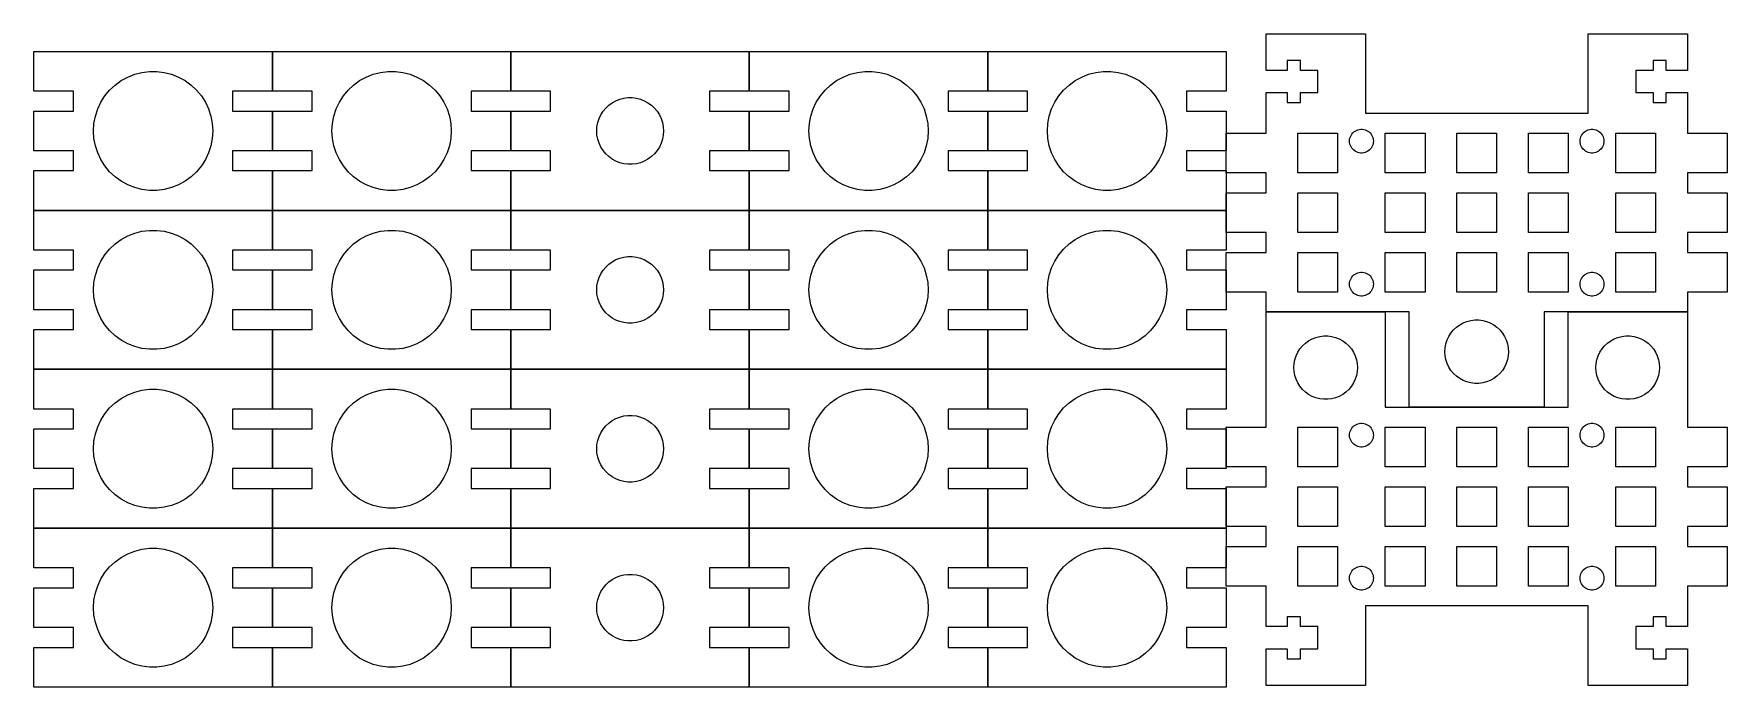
# Model space of a CAD drawing. Extents: x 0 to 538, y 0 to 85.
# Drawn here: x 136.1 to 349.1, y 2.4 to 84.6 of the extents above; entities that cross this region are included whole.
import ezdxf

# ---------------------------------------------------------------- set-up
doc = ezdxf.new("R2010")
doc.units = 0
doc.layers.add('Layer_1', color=7, linetype='CONTINUOUS')

msp = doc.modelspace()

# ---------------------------------------------------------------- linework, layer by layer
at = {"layer": 'Layer_1', "color": 7}
for points in [[(286.141084, 52.141079), (286.141084, 57.141097), (291.141083, 57.141097), (291.141083, 59.641078), (286.141084, 59.641078), (286.141084, 64.641096), (291.141083, 64.641096), (291.141083, 67.141077), (286.141084, 67.141077), (286.141084, 72.141095), (291.141083, 72.141095), (291.141083, 77.241085), (293.816083, 77.241085), (293.816083, 75.991086), (295.466083, 75.991086), (295.466083, 77.241085), (297.641083, 77.241085), (297.641083, 80.041085), (295.466083, 80.041085), (295.466083, 81.291087), (293.816083, 81.291087), (293.816083, 80.041085), (291.141083, 80.041085), (291.141083, 84.641087), (303.641083, 84.641087), (303.641083, 74.641076), (331.641083, 74.641076), (331.641083, 84.641087), (344.141083, 84.641087), (344.141083, 80.041085), (341.466083, 80.041085), (341.466083, 81.291087), (339.816083, 81.291087), (339.816083, 80.041085), (337.641083, 80.041085), (337.641083, 77.241085), (339.816083, 77.241085), (339.816083, 75.991086), (341.466083, 75.991086), (341.466083, 77.241085), (344.141083, 77.241085), (344.141083, 72.141095), (349.141082, 72.141095), (349.141082, 67.141077), (344.141083, 67.141077), (344.141083, 64.641096), (349.141082, 64.641096), (349.141082, 59.641078), (344.141083, 59.641078), (344.141083, 57.141097), (349.141082, 57.141097), (349.141082, 52.141079), (344.141083, 52.141079), (344.141083, 49.641098), (326.141083, 49.641098), (326.141083, 37.641094), (309.141083, 37.641094), (309.141083, 49.641098), (291.141083, 49.641098), (291.141083, 52.141079), (286.141084, 52.141079)], [(136.141089, 62.423343), (136.141089, 67.423362), (141.141088, 67.423362), (141.141088, 69.923342), (136.141089, 69.923342), (136.141089, 74.923361), (141.141088, 74.923361), (141.141088, 77.423342), (136.141089, 77.423342), (136.141089, 82.42336), (166.141088, 82.42336), (166.141088, 77.423342), (161.141089, 77.423342), (161.141089, 74.923361), (166.141088, 74.923361), (166.141088, 69.923342), (161.141089, 69.923342), (161.141089, 67.423362), (166.141088, 67.423362), (166.141088, 62.423343), (136.141089, 62.423343)], [(166.141088, 62.423343), (166.141088, 67.423362), (171.141088, 67.423362), (171.141088, 69.923342), (166.141088, 69.923342), (166.141088, 74.923361), (171.141088, 74.923361), (171.141088, 77.423342), (166.141088, 77.423342), (166.141088, 82.42336), (196.141088, 82.42336), (196.141088, 77.423342), (191.141088, 77.423342), (191.141088, 74.923361), (196.141088, 74.923361), (196.141088, 69.923342), (191.141088, 69.923342), (191.141088, 67.423362), (196.141088, 67.423362), (196.141088, 62.423343), (166.141088, 62.423343)], [(196.141087, 62.423346), (196.141087, 67.423364), (201.141087, 67.423364), (201.141087, 69.923345), (196.141087, 69.923345), (196.141087, 74.923363), (201.141087, 74.923363), (201.141087, 77.423344), (196.141087, 77.423344), (196.141087, 82.423363), (226.141087, 82.423363), (226.141087, 77.423344), (221.141087, 77.423344), (221.141087, 74.923363), (226.141087, 74.923363), (226.141087, 69.923345), (221.141087, 69.923345), (221.141087, 67.423364), (226.141087, 67.423364), (226.141087, 62.423346), (196.141087, 62.423346)], [(226.141086, 62.423346), (226.141086, 67.423364), (231.141086, 67.423364), (231.141086, 69.923345), (226.141086, 69.923345), (226.141086, 74.923363), (231.141086, 74.923363), (231.141086, 77.423344), (226.141086, 77.423344), (226.141086, 82.423363), (256.141086, 82.423363), (256.141086, 77.423344), (251.141086, 77.423344), (251.141086, 74.923363), (256.141086, 74.923363), (256.141086, 69.923345), (251.141086, 69.923345), (251.141086, 67.423364), (256.141086, 67.423364), (256.141086, 62.423346), (226.141086, 62.423346)], [(256.141086, 62.423346), (256.141086, 67.423364), (261.141086, 67.423364), (261.141086, 69.923345), (256.141086, 69.923345), (256.141086, 74.923363), (261.141086, 74.923363), (261.141086, 77.423344), (256.141086, 77.423344), (256.141086, 82.423363), (286.141085, 82.423363), (286.141085, 77.423344), (281.141086, 77.423344), (281.141086, 74.923363), (286.141085, 74.923363), (286.141085, 69.923345), (281.141086, 69.923345), (281.141086, 67.423364), (286.141085, 67.423364), (286.141085, 62.423346), (256.141086, 62.423346)], [(143.641089, 72.423352), (143.700089, 73.363349), (143.877088, 74.288361), (144.168089, 75.18436), (144.569089, 76.03636), (145.073089, 76.831352), (145.674088, 77.557341), (146.360089, 78.20236), (147.122089, 78.755346), (147.948088, 79.209357), (148.823088, 79.556349), (149.736089, 79.790339), (150.670088, 79.908336), (151.612089, 79.908336), (152.546088, 79.790339), (153.459089, 79.556349), (154.334089, 79.209357), (155.160088, 78.755346), (155.922088, 78.20236), (156.608089, 77.557341), (157.209088, 76.831352), (157.713088, 76.03636), (158.114088, 75.18436), (158.405089, 74.288361), (158.582089, 73.363349), (158.641088, 72.423352), (158.582089, 71.483354), (158.405089, 70.558342), (158.114088, 69.662343), (157.713088, 68.810343), (157.209088, 68.015351), (156.608089, 67.289362), (155.922088, 66.644344), (155.160088, 66.091357), (154.334089, 65.637346), (153.459089, 65.290354), (152.546088, 65.056364), (151.612089, 64.938338), (150.670088, 64.938338), (149.736089, 65.056364), (148.823088, 65.290354), (147.948088, 65.637346), (147.122089, 66.091357), (146.360089, 66.644344), (145.674088, 67.289362), (145.073089, 68.015351), (144.569089, 68.810343), (144.168089, 69.662343), (143.877088, 70.558342), (143.700089, 71.483354), (143.641089, 72.423352)], [(173.641088, 72.423352), (173.700088, 73.363349), (173.877088, 74.288361), (174.168088, 75.18436), (174.569088, 76.03636), (175.073088, 76.831352), (175.674088, 77.557341), (176.360088, 78.20236), (177.122088, 78.755346), (177.948088, 79.209357), (178.823088, 79.556349), (179.736088, 79.790339), (180.670088, 79.908336), (181.612088, 79.908336), (182.546088, 79.790339), (183.459088, 79.556349), (184.334088, 79.209357), (185.160088, 78.755346), (185.922088, 78.20236), (186.608088, 77.557341), (187.209088, 76.831352), (187.713088, 76.03636), (188.114088, 75.18436), (188.405088, 74.288361), (188.582088, 73.363349), (188.641088, 72.423352), (188.582088, 71.483354), (188.405088, 70.558342), (188.114088, 69.662343), (187.713088, 68.810343), (187.209088, 68.015351), (186.608088, 67.289362), (185.922088, 66.644344), (185.160088, 66.091357), (184.334088, 65.637346), (183.459088, 65.290354), (182.546088, 65.056364), (181.612088, 64.938338), (180.670088, 64.938338), (179.736088, 65.056364), (178.823088, 65.290354), (177.948088, 65.637346), (177.122088, 66.091357), (176.360088, 66.644344), (175.674088, 67.289362), (175.073088, 68.015351), (174.569088, 68.810343), (174.168088, 69.662343), (173.877088, 70.558342), (173.700088, 71.483354), (173.641088, 72.423352)], [(233.641086, 72.423354), (233.700086, 73.363352), (233.877086, 74.288363), (234.168086, 75.184363), (234.569086, 76.036363), (235.073086, 76.831355), (235.674086, 77.557343), (236.360086, 78.202362), (237.122086, 78.755349), (237.948086, 79.209359), (238.823086, 79.556352), (239.736086, 79.790342), (240.670086, 79.908339), (241.612086, 79.908339), (242.546086, 79.790342), (243.459086, 79.556352), (244.334086, 79.209359), (245.160086, 78.755349), (245.922086, 78.202362), (246.608086, 77.557343), (247.209086, 76.831355), (247.713086, 76.036363), (248.114086, 75.184363), (248.405086, 74.288363), (248.582086, 73.363352), (248.641086, 72.423354), (248.582086, 71.483357), (248.405086, 70.558345), (248.114086, 69.662346), (247.713086, 68.810345), (247.209086, 68.015354), (246.608086, 67.289365), (245.922086, 66.644346), (245.160086, 66.09136), (244.334086, 65.637349), (243.459086, 65.290357), (242.546086, 65.056367), (241.612086, 64.938341), (240.670086, 64.938341), (239.736086, 65.056367), (238.823086, 65.290357), (237.948086, 65.637349), (237.122086, 66.09136), (236.360086, 66.644346), (235.674086, 67.289365), (235.073086, 68.015354), (234.569086, 68.810345), (234.168086, 69.662346), (233.877086, 70.558345), (233.700086, 71.483357), (233.641086, 72.423354)], [(263.641086, 72.423354), (263.700086, 73.363352), (263.877085, 74.288363), (264.168086, 75.184363), (264.569086, 76.036363), (265.073086, 76.831355), (265.674086, 77.557343), (266.360086, 78.202362), (267.122086, 78.755349), (267.948085, 79.209359), (268.823086, 79.556352), (269.736086, 79.790342), (270.670085, 79.908339), (271.612086, 79.908339), (272.546085, 79.790342), (273.459086, 79.556352), (274.334086, 79.209359), (275.160086, 78.755349), (275.922086, 78.202362), (276.608086, 77.557343), (277.209085, 76.831355), (277.713086, 76.036363), (278.114085, 75.184363), (278.405086, 74.288363), (278.582086, 73.363352), (278.641086, 72.423354), (278.582086, 71.483357), (278.405086, 70.558345), (278.114085, 69.662346), (277.713086, 68.810345), (277.209085, 68.015354), (276.608086, 67.289365), (275.922086, 66.644346), (275.160086, 66.09136), (274.334086, 65.637349), (273.459086, 65.290357), (272.546085, 65.056367), (271.612086, 64.938341), (270.670085, 64.938341), (269.736086, 65.056367), (268.823086, 65.290357), (267.948085, 65.637349), (267.122086, 66.09136), (266.360086, 66.644346), (265.674086, 67.289365), (265.073086, 68.015354), (264.569086, 68.810345), (264.168086, 69.662346), (263.877085, 70.558345), (263.700086, 71.483357), (263.641086, 72.423354)], [(206.941087, 72.423354), (206.974087, 72.94936), (207.073087, 73.467351), (207.236087, 73.969339), (207.461087, 74.446351), (207.743087, 74.892347), (208.079087, 75.298352), (208.464087, 75.659343), (208.891087, 75.969364), (209.353087, 76.223364), (209.843087, 76.417363), (210.354087, 76.549359), (210.877087, 76.615342), (211.405087, 76.615342), (211.928087, 76.549359), (212.439087, 76.417363), (212.929087, 76.223364), (213.391087, 75.969364), (213.818087, 75.659343), (214.203087, 75.298352), (214.539087, 74.892347), (214.821087, 74.446351), (215.046087, 73.969339), (215.209087, 73.467351), (215.308087, 72.94936), (215.341087, 72.423354), (215.308087, 71.897349), (215.209087, 71.379358), (215.046087, 70.877341), (214.821087, 70.400357), (214.539087, 69.954361), (214.203087, 69.548357), (213.818087, 69.187366), (213.391087, 68.877345), (212.929087, 68.623345), (212.439087, 68.429345), (211.928087, 68.29735), (211.405087, 68.231367), (210.877087, 68.231367), (210.354087, 68.29735), (209.843087, 68.429345), (209.353087, 68.623345), (208.891087, 68.877345), (208.464087, 69.187366), (208.079087, 69.548357), (207.743087, 69.954361), (207.461087, 70.400357), (207.236087, 70.877341), (207.073087, 71.379358), (206.974087, 71.897349), (206.941087, 72.423354)], [(301.641083, 71.141097), (301.653083, 71.329086), (301.688083, 71.514082), (301.746083, 71.693096), (301.827083, 71.864094), (301.927083, 72.023098), (302.048083, 72.168076), (302.185083, 72.29708), (302.337083, 72.40709), (302.502083, 72.498078), (302.677083, 72.568098), (302.860083, 72.6141), (303.047083, 72.638089), (303.235083, 72.638089), (303.422083, 72.6141), (303.605083, 72.568098), (303.780083, 72.498078), (303.945083, 72.40709), (304.097083, 72.29708), (304.234083, 72.168076), (304.355083, 72.023098), (304.455083, 71.864094), (304.536083, 71.693096), (304.594083, 71.514082), (304.629083, 71.329086), (304.641083, 71.141097), (304.629083, 70.953081), (304.594083, 70.768084), (304.536083, 70.589099), (304.455083, 70.418072), (304.355083, 70.259097), (304.234083, 70.114091), (304.097083, 69.985087), (303.945083, 69.875077), (303.780083, 69.784088), (303.605083, 69.714097), (303.422083, 69.668095), (303.235083, 69.644106), (303.047083, 69.644078), (302.860083, 69.668067), (302.677083, 69.714097), (302.502083, 69.784088), (302.337083, 69.875077), (302.185083, 69.985087), (302.048083, 70.114091), (301.927083, 70.259097), (301.827083, 70.418072), (301.746083, 70.589099), (301.688083, 70.768084), (301.653083, 70.953081), (301.641083, 71.141097)], [(330.641083, 71.141097), (330.653083, 71.329086), (330.688083, 71.514082), (330.746083, 71.693096), (330.827083, 71.864094), (330.927083, 72.023098), (331.048083, 72.168076), (331.185083, 72.29708), (331.337083, 72.40709), (331.502083, 72.498078), (331.677083, 72.568098), (331.860083, 72.6141), (332.047083, 72.638089), (332.235083, 72.638089), (332.422083, 72.6141), (332.605083, 72.568098), (332.780083, 72.498078), (332.945083, 72.40709), (333.097083, 72.29708), (333.234083, 72.168076), (333.355083, 72.023098), (333.455083, 71.864094), (333.536083, 71.693096), (333.594083, 71.514082), (333.629083, 71.329086), (333.641083, 71.141097), (333.629083, 70.953081), (333.594083, 70.768084), (333.536083, 70.589099), (333.455083, 70.418072), (333.355083, 70.259097), (333.234083, 70.114091), (333.097083, 69.985087), (332.945083, 69.875077), (332.780083, 69.784088), (332.605083, 69.714097), (332.422083, 69.668095), (332.235083, 69.644106), (332.047083, 69.644078), (331.860083, 69.668067), (331.677083, 69.714097), (331.502083, 69.784088), (331.337083, 69.875077), (331.185083, 69.985087), (331.048083, 70.114091), (330.927083, 70.259097), (330.827083, 70.418072), (330.746083, 70.589099), (330.688083, 70.768084), (330.653083, 70.953081), (330.641083, 71.141097)], [(295.141083, 67.141077), (295.141083, 72.141095), (300.141083, 72.141095), (300.141083, 67.141077), (295.141083, 67.141077)], [(306.141083, 67.141077), (306.141083, 72.141095), (311.141083, 72.141095), (311.141083, 67.141077), (306.141083, 67.141077)], [(315.141083, 67.141077), (315.141083, 72.141095), (320.141083, 72.141095), (320.141083, 67.141077), (315.141083, 67.141077)], [(324.141083, 67.141077), (324.141083, 72.141095), (329.141083, 72.141095), (329.141083, 67.141077), (324.141083, 67.141077)], [(335.141083, 67.141077), (335.141083, 72.141095), (340.141083, 72.141095), (340.141083, 67.141077), (335.141083, 67.141077)], [(295.141083, 59.641078), (295.141083, 64.641096), (300.141083, 64.641096), (300.141083, 59.641078), (295.141083, 59.641078)], [(306.141083, 59.641078), (306.141083, 64.641096), (311.141083, 64.641096), (311.141083, 59.641078), (306.141083, 59.641078)], [(315.141083, 59.641078), (315.141083, 64.641096), (320.141083, 64.641096), (320.141083, 59.641078), (315.141083, 59.641078)], [(324.141083, 59.641078), (324.141083, 64.641096), (329.141083, 64.641096), (329.141083, 59.641078), (324.141083, 59.641078)], [(335.141083, 59.641078), (335.141083, 64.641096), (340.141083, 64.641096), (340.141083, 59.641078), (335.141083, 59.641078)], [(136.141089, 42.423327), (136.141089, 47.423345), (141.141088, 47.423345), (141.141088, 49.923326), (136.141089, 49.923326), (136.141089, 54.923344), (141.141088, 54.923344), (141.141088, 57.423325), (136.141089, 57.423325), (136.141089, 62.423343), (166.141088, 62.423343), (166.141088, 57.423325), (161.141089, 57.423325), (161.141089, 54.923344), (166.141088, 54.923344), (166.141088, 49.923326), (161.141089, 49.923326), (161.141089, 47.423345), (166.141088, 47.423345), (166.141088, 42.423327), (136.141089, 42.423327)], [(166.141088, 42.423327), (166.141088, 47.423345), (171.141088, 47.423345), (171.141088, 49.923326), (166.141088, 49.923326), (166.141088, 54.923344), (171.141088, 54.923344), (171.141088, 57.423325), (166.141088, 57.423325), (166.141088, 62.423343), (196.141088, 62.423343), (196.141088, 57.423325), (191.141088, 57.423325), (191.141088, 54.923344), (196.141088, 54.923344), (196.141088, 49.923326), (191.141088, 49.923326), (191.141088, 47.423345), (196.141088, 47.423345), (196.141088, 42.423327), (166.141088, 42.423327)], [(196.141087, 42.42333), (196.141087, 47.423348), (201.141087, 47.423348), (201.141087, 49.923329), (196.141087, 49.923329), (196.141087, 54.923347), (201.141087, 54.923347), (201.141087, 57.423328), (196.141087, 57.423328), (196.141087, 62.423346), (226.141087, 62.423346), (226.141087, 57.423328), (221.141087, 57.423328), (221.141087, 54.923347), (226.141087, 54.923347), (226.141087, 49.923329), (221.141087, 49.923329), (221.141087, 47.423348), (226.141087, 47.423348), (226.141087, 42.42333), (196.141087, 42.42333)], [(226.141086, 42.42333), (226.141086, 47.423348), (231.141086, 47.423348), (231.141086, 49.923329), (226.141086, 49.923329), (226.141086, 54.923347), (231.141086, 54.923347), (231.141086, 57.423328), (226.141086, 57.423328), (226.141086, 62.423346), (256.141086, 62.423346), (256.141086, 57.423328), (251.141086, 57.423328), (251.141086, 54.923347), (256.141086, 54.923347), (256.141086, 49.923329), (251.141086, 49.923329), (251.141086, 47.423348), (256.141086, 47.423348), (256.141086, 42.42333), (226.141086, 42.42333)], [(256.141086, 42.42333), (256.141086, 47.423348), (261.141086, 47.423348), (261.141086, 49.923329), (256.141086, 49.923329), (256.141086, 54.923347), (261.141086, 54.923347), (261.141086, 57.423328), (256.141086, 57.423328), (256.141086, 62.423346), (286.141085, 62.423346), (286.141085, 57.423328), (281.141086, 57.423328), (281.141086, 54.923347), (286.141085, 54.923347), (286.141085, 49.923329), (281.141086, 49.923329), (281.141086, 47.423348), (286.141085, 47.423348), (286.141085, 42.42333), (256.141086, 42.42333)], [(143.641089, 52.423335), (143.700089, 53.363333), (143.877088, 54.288344), (144.168089, 55.184343), (144.569089, 56.036344), (145.073089, 56.831336), (145.674088, 57.557324), (146.360089, 58.202343), (147.122089, 58.755329), (147.948088, 59.20934), (148.823088, 59.556332), (149.736089, 59.790323), (150.670088, 59.90832), (151.612089, 59.90832), (152.546088, 59.790323), (153.459089, 59.556332), (154.334089, 59.20934), (155.160088, 58.755329), (155.922088, 58.202343), (156.608089, 57.557324), (157.209088, 56.831336), (157.713088, 56.036344), (158.114088, 55.184343), (158.405089, 54.288344), (158.582089, 53.363333), (158.641088, 52.423335), (158.582089, 51.483338), (158.405089, 50.558326), (158.114088, 49.662327), (157.713088, 48.810326), (157.209088, 48.015334), (156.608089, 47.289346), (155.922088, 46.644327), (155.160088, 46.091341), (154.334089, 45.63733), (153.459089, 45.290338), (152.546088, 45.056347), (151.612089, 44.938322), (150.670088, 44.938322), (149.736089, 45.056347), (148.823088, 45.290338), (147.948088, 45.63733), (147.122089, 46.091341), (146.360089, 46.644327), (145.674088, 47.289346), (145.073089, 48.015334), (144.569089, 48.810326), (144.168089, 49.662327), (143.877088, 50.558326), (143.700089, 51.483338), (143.641089, 52.423335)], [(173.641088, 52.423335), (173.700088, 53.363333), (173.877088, 54.288344), (174.168088, 55.184343), (174.569088, 56.036344), (175.073088, 56.831336), (175.674088, 57.557324), (176.360088, 58.202343), (177.122088, 58.755329), (177.948088, 59.20934), (178.823088, 59.556332), (179.736088, 59.790323), (180.670088, 59.90832), (181.612088, 59.90832), (182.546088, 59.790323), (183.459088, 59.556332), (184.334088, 59.20934), (185.160088, 58.755329), (185.922088, 58.202343), (186.608088, 57.557324), (187.209088, 56.831336), (187.713088, 56.036344), (188.114088, 55.184343), (188.405088, 54.288344), (188.582088, 53.363333), (188.641088, 52.423335), (188.582088, 51.483338), (188.405088, 50.558326), (188.114088, 49.662327), (187.713088, 48.810326), (187.209088, 48.015334), (186.608088, 47.289346), (185.922088, 46.644327), (185.160088, 46.091341), (184.334088, 45.63733), (183.459088, 45.290338), (182.546088, 45.056347), (181.612088, 44.938322), (180.670088, 44.938322), (179.736088, 45.056347), (178.823088, 45.290338), (177.948088, 45.63733), (177.122088, 46.091341), (176.360088, 46.644327), (175.674088, 47.289346), (175.073088, 48.015334), (174.569088, 48.810326), (174.168088, 49.662327), (173.877088, 50.558326), (173.700088, 51.483338), (173.641088, 52.423335)], [(233.641086, 52.423338), (233.700086, 53.363335), (233.877086, 54.288347), (234.168086, 55.184346), (234.569086, 56.036347), (235.073086, 56.831339), (235.674086, 57.557327), (236.360086, 58.202346), (237.122086, 58.755332), (237.948086, 59.209343), (238.823086, 59.556335), (239.736086, 59.790326), (240.670086, 59.908323), (241.612086, 59.908323), (242.546086, 59.790326), (243.459086, 59.556335), (244.334086, 59.209343), (245.160086, 58.755332), (245.922086, 58.202346), (246.608086, 57.557327), (247.209086, 56.831339), (247.713086, 56.036347), (248.114086, 55.184346), (248.405086, 54.288347), (248.582086, 53.363335), (248.641086, 52.423338), (248.582086, 51.48334), (248.405086, 50.558329), (248.114086, 49.66233), (247.713086, 48.810329), (247.209086, 48.015337), (246.608086, 47.289349), (245.922086, 46.64433), (245.160086, 46.091344), (244.334086, 45.637333), (243.459086, 45.290341), (242.546086, 45.05635), (241.612086, 44.938325), (240.670086, 44.938325), (239.736086, 45.05635), (238.823086, 45.290341), (237.948086, 45.637333), (237.122086, 46.091344), (236.360086, 46.64433), (235.674086, 47.289349), (235.073086, 48.015337), (234.569086, 48.810329), (234.168086, 49.66233), (233.877086, 50.558329), (233.700086, 51.48334), (233.641086, 52.423338)], [(263.641086, 52.423338), (263.700086, 53.363335), (263.877085, 54.288347), (264.168086, 55.184346), (264.569086, 56.036347), (265.073086, 56.831339), (265.674086, 57.557327), (266.360086, 58.202346), (267.122086, 58.755332), (267.948085, 59.209343), (268.823086, 59.556335), (269.736086, 59.790326), (270.670085, 59.908323), (271.612086, 59.908323), (272.546085, 59.790326), (273.459086, 59.556335), (274.334086, 59.209343), (275.160086, 58.755332), (275.922086, 58.202346), (276.608086, 57.557327), (277.209085, 56.831339), (277.713086, 56.036347), (278.114085, 55.184346), (278.405086, 54.288347), (278.582086, 53.363335), (278.641086, 52.423338), (278.582086, 51.48334), (278.405086, 50.558329), (278.114085, 49.66233), (277.713086, 48.810329), (277.209085, 48.015337), (276.608086, 47.289349), (275.922086, 46.64433), (275.160086, 46.091344), (274.334086, 45.637333), (273.459086, 45.290341), (272.546085, 45.05635), (271.612086, 44.938325), (270.670085, 44.938325), (269.736086, 45.05635), (268.823086, 45.290341), (267.948085, 45.637333), (267.122086, 46.091344), (266.360086, 46.64433), (265.674086, 47.289349), (265.073086, 48.015337), (264.569086, 48.810329), (264.168086, 49.66233), (263.877085, 50.558329), (263.700086, 51.48334), (263.641086, 52.423338)], [(206.941087, 52.423338), (206.974087, 52.949344), (207.073087, 53.467334), (207.236087, 53.969323), (207.461087, 54.446335), (207.743087, 54.892331), (208.079087, 55.298336), (208.464087, 55.659326), (208.891087, 55.969347), (209.353087, 56.223347), (209.843087, 56.417347), (210.354087, 56.549342), (210.877087, 56.615326), (211.405087, 56.615326), (211.928087, 56.549342), (212.439087, 56.417347), (212.929087, 56.223347), (213.391087, 55.969347), (213.818087, 55.659326), (214.203087, 55.298336), (214.539087, 54.892331), (214.821087, 54.446335), (215.046087, 53.969323), (215.209087, 53.467334), (215.308087, 52.949344), (215.341087, 52.423338), (215.308087, 51.897332), (215.209087, 51.379341), (215.046087, 50.877325), (214.821087, 50.400341), (214.539087, 49.954345), (214.203087, 49.54834), (213.818087, 49.18735), (213.391087, 48.877329), (212.929087, 48.623329), (212.439087, 48.429329), (211.928087, 48.297334), (211.405087, 48.23135), (210.877087, 48.23135), (210.354087, 48.297334), (209.843087, 48.429329), (209.353087, 48.623329), (208.891087, 48.877329), (208.464087, 49.18735), (208.079087, 49.54834), (207.743087, 49.954345), (207.461087, 50.400341), (207.236087, 50.877325), (207.073087, 51.379341), (206.974087, 51.897332), (206.941087, 52.423338)], [(295.141083, 52.141079), (295.141083, 57.141097), (300.141083, 57.141097), (300.141083, 52.141079), (295.141083, 52.141079)], [(306.141083, 52.141079), (306.141083, 57.141097), (311.141083, 57.141097), (311.141083, 52.141079), (306.141083, 52.141079)], [(315.141083, 52.141079), (315.141083, 57.141097), (320.141083, 57.141097), (320.141083, 52.141079), (315.141083, 52.141079)], [(324.141083, 52.141079), (324.141083, 57.141097), (329.141083, 57.141097), (329.141083, 52.141079), (324.141083, 52.141079)], [(335.141083, 52.141079), (335.141083, 57.141097), (340.141083, 57.141097), (340.141083, 52.141079), (335.141083, 52.141079)], [(301.641083, 53.141077), (301.653083, 53.329093), (301.688083, 53.51409), (301.746083, 53.693075), (301.827083, 53.864074), (301.927083, 54.023078), (302.048083, 54.168084), (302.185083, 54.297087), (302.337083, 54.407098), (302.502083, 54.498086), (302.677083, 54.568077), (302.860083, 54.614079), (303.047083, 54.638068), (303.235083, 54.638097), (303.422083, 54.614108), (303.605083, 54.568077), (303.780083, 54.498086), (303.945083, 54.407098), (304.097083, 54.297087), (304.234083, 54.168084), (304.355083, 54.023078), (304.455083, 53.864074), (304.536083, 53.693075), (304.594083, 53.51409), (304.629083, 53.329093), (304.641083, 53.141077), (304.629083, 52.953089), (304.594083, 52.768092), (304.536083, 52.589079), (304.455083, 52.41808), (304.355083, 52.259076), (304.234083, 52.114099), (304.097083, 51.985095), (303.945083, 51.875085), (303.780083, 51.784096), (303.605083, 51.714077), (303.422083, 51.668075), (303.235083, 51.644086), (303.047083, 51.644086), (302.860083, 51.668075), (302.677083, 51.714077), (302.502083, 51.784096), (302.337083, 51.875085), (302.185083, 51.985095), (302.048083, 52.114099), (301.927083, 52.259076), (301.827083, 52.41808), (301.746083, 52.589079), (301.688083, 52.768092), (301.653083, 52.953089), (301.641083, 53.141077)], [(330.641083, 53.141077), (330.653083, 53.329093), (330.688083, 53.51409), (330.746083, 53.693075), (330.827083, 53.864074), (330.927083, 54.023078), (331.048083, 54.168084), (331.185083, 54.297087), (331.337083, 54.407098), (331.502083, 54.498086), (331.677083, 54.568077), (331.860083, 54.614079), (332.047083, 54.638068), (332.235083, 54.638097), (332.422083, 54.614108), (332.605083, 54.568077), (332.780083, 54.498086), (332.945083, 54.407098), (333.097083, 54.297087), (333.234083, 54.168084), (333.355083, 54.023078), (333.455083, 53.864074), (333.536083, 53.693075), (333.594083, 53.51409), (333.629083, 53.329093), (333.641083, 53.141077), (333.629083, 52.953089), (333.594083, 52.768092), (333.536083, 52.589079), (333.455083, 52.41808), (333.355083, 52.259076), (333.234083, 52.114099), (333.097083, 51.985095), (332.945083, 51.875085), (332.780083, 51.784096), (332.605083, 51.714077), (332.422083, 51.668075), (332.235083, 51.644086), (332.047083, 51.644086), (331.860083, 51.668075), (331.677083, 51.714077), (331.502083, 51.784096), (331.337083, 51.875085), (331.185083, 51.985095), (331.048083, 52.114099), (330.927083, 52.259076), (330.827083, 52.41808), (330.746083, 52.589079), (330.688083, 52.768092), (330.653083, 52.953089), (330.641083, 53.141077)], [(349.141082, 35.141127), (349.141082, 30.141109), (344.141083, 30.141109), (344.141083, 27.641128), (349.141082, 27.641128), (349.141082, 22.64111), (344.141083, 22.64111), (344.141083, 20.141129), (349.141082, 20.141129), (349.141082, 15.141111), (344.141083, 15.141111), (344.141083, 10.041121), (341.466083, 10.041121), (341.466083, 11.29112), (339.816083, 11.29112), (339.816083, 10.041121), (337.641083, 10.041121), (337.641083, 7.241121), (339.816083, 7.241121), (339.816083, 5.991119), (341.466083, 5.991119), (341.466083, 7.241121), (344.141083, 7.241121), (344.141083, 2.641119), (331.641083, 2.641119), (331.641083, 12.64113), (303.641083, 12.64113), (303.641083, 2.641119), (291.141083, 2.641119), (291.141083, 7.241121), (293.816083, 7.241121), (293.816083, 5.991119), (295.466083, 5.991119), (295.466083, 7.241121), (297.641083, 7.241121), (297.641083, 10.041121), (295.466083, 10.041121), (295.466083, 11.29112), (293.816083, 11.29112), (293.816083, 10.041121), (291.141083, 10.041121), (291.141083, 15.141111), (286.141084, 15.141111), (286.141084, 20.141129), (291.141083, 20.141129), (291.141083, 22.64111), (286.141084, 22.64111), (286.141084, 27.641128), (291.141083, 27.641128), (291.141083, 30.141109), (286.141084, 30.141109), (286.141084, 35.141127), (291.141083, 35.141127), (291.141083, 49.641112), (306.141083, 49.641112), (306.141083, 37.641108), (329.141083, 37.641108), (329.141083, 49.641112), (344.141083, 49.641112), (344.141083, 35.141127), (349.141082, 35.141127)], [(313.641083, 44.64108), (313.673083, 45.142081), (313.767083, 45.636083), (313.922083, 46.113095), (314.136083, 46.568093), (314.405083, 46.992076), (314.725083, 47.379087), (315.091083, 47.723088), (315.498083, 48.018095), (315.938083, 48.260072), (316.405083, 48.445097), (316.891083, 48.570093), (317.390083, 48.633085), (317.892083, 48.633085), (318.391083, 48.570093), (318.877083, 48.445097), (319.344083, 48.260072), (319.784083, 48.018095), (320.191083, 47.723088), (320.557083, 47.379087), (320.877083, 46.992076), (321.146083, 46.568093), (321.360083, 46.113095), (321.515083, 45.636083), (321.609083, 45.142081), (321.641083, 44.64108), (321.609083, 44.140079), (321.515083, 43.646077), (321.360083, 43.169093), (321.146083, 42.714095), (320.877083, 42.290084), (320.557083, 41.903073), (320.191083, 41.559072), (319.784083, 41.264093), (319.344083, 41.022088), (318.877083, 40.837091), (318.391083, 40.712095), (317.892083, 40.649075), (317.390083, 40.649075), (316.891083, 40.712095), (316.405083, 40.837091), (315.938083, 41.022088), (315.498083, 41.264093), (315.091083, 41.559072), (314.725083, 41.903073), (314.405083, 42.290084), (314.136083, 42.714095), (313.922083, 43.169093), (313.767083, 43.646077), (313.673083, 44.140079), (313.641083, 44.64108)], [(302.641083, 42.641126), (302.609083, 42.140125), (302.515083, 41.646124), (302.360083, 41.169112), (302.146083, 40.714113), (301.877083, 40.29013), (301.557083, 39.903119), (301.191083, 39.559118), (300.784083, 39.264112), (300.344083, 39.022134), (299.877083, 38.837109), (299.391083, 38.712113), (298.892083, 38.649121), (298.390083, 38.649121), (297.891083, 38.712113), (297.405083, 38.837109), (296.938083, 39.022134), (296.498083, 39.264112), (296.091083, 39.559118), (295.725083, 39.903119), (295.405083, 40.29013), (295.136083, 40.714113), (294.922083, 41.169112), (294.767083, 41.646124), (294.673083, 42.140125), (294.641083, 42.641126), (294.673083, 43.142127), (294.767083, 43.636129), (294.922083, 44.113113), (295.136083, 44.568111), (295.405083, 44.992122), (295.725083, 45.379133), (296.091083, 45.723134), (296.498083, 46.018113), (296.938083, 46.260118), (297.405083, 46.445115), (297.891083, 46.570111), (298.390083, 46.633131), (298.892083, 46.633131), (299.391083, 46.570111), (299.877083, 46.445115), (300.344083, 46.260118), (300.784083, 46.018113), (301.191083, 45.723134), (301.557083, 45.379133), (301.877083, 44.992122), (302.146083, 44.568111), (302.360083, 44.113113), (302.515083, 43.636129), (302.609083, 43.142127), (302.641083, 42.641126)], [(340.641083, 42.641126), (340.609083, 42.140125), (340.515083, 41.646124), (340.360083, 41.169112), (340.146083, 40.714113), (339.877083, 40.29013), (339.557083, 39.903119), (339.191083, 39.559118), (338.784083, 39.264112), (338.344083, 39.022134), (337.877083, 38.837109), (337.391083, 38.712113), (336.892083, 38.649121), (336.390083, 38.649121), (335.891083, 38.712113), (335.405083, 38.837109), (334.938083, 39.022134), (334.498083, 39.264112), (334.091083, 39.559118), (333.725083, 39.903119), (333.405083, 40.29013), (333.136083, 40.714113), (332.922083, 41.169112), (332.767083, 41.646124), (332.673083, 42.140125), (332.641083, 42.641126), (332.673083, 43.142127), (332.767083, 43.636129), (332.922083, 44.113113), (333.136083, 44.568111), (333.405083, 44.992122), (333.725083, 45.379133), (334.091083, 45.723134), (334.498083, 46.018113), (334.938083, 46.260118), (335.405083, 46.445115), (335.891083, 46.570111), (336.390083, 46.633131), (336.892083, 46.633131), (337.391083, 46.570111), (337.877083, 46.445115), (338.344083, 46.260118), (338.784083, 46.018113), (339.191083, 45.723134), (339.557083, 45.379133), (339.877083, 44.992122), (340.146083, 44.568111), (340.360083, 44.113113), (340.515083, 43.636129), (340.609083, 43.142127), (340.641083, 42.641126)], [(136.141089, 22.42331), (136.141089, 27.423329), (141.141088, 27.423329), (141.141088, 29.92331), (136.141089, 29.92331), (136.141089, 34.923328), (141.141088, 34.923328), (141.141088, 37.423309), (136.141089, 37.423309), (136.141089, 42.423327), (166.141088, 42.423327), (166.141088, 37.423309), (161.141089, 37.423309), (161.141089, 34.923328), (166.141088, 34.923328), (166.141088, 29.92331), (161.141089, 29.92331), (161.141089, 27.423329), (166.141088, 27.423329), (166.141088, 22.42331), (136.141089, 22.42331)], [(166.141088, 22.42331), (166.141088, 27.423329), (171.141088, 27.423329), (171.141088, 29.92331), (166.141088, 29.92331), (166.141088, 34.923328), (171.141088, 34.923328), (171.141088, 37.423309), (166.141088, 37.423309), (166.141088, 42.423327), (196.141088, 42.423327), (196.141088, 37.423309), (191.141088, 37.423309), (191.141088, 34.923328), (196.141088, 34.923328), (196.141088, 29.92331), (191.141088, 29.92331), (191.141088, 27.423329), (196.141088, 27.423329), (196.141088, 22.42331), (166.141088, 22.42331)], [(196.141087, 22.423313), (196.141087, 27.423331), (201.141087, 27.423331), (201.141087, 29.923312), (196.141087, 29.923312), (196.141087, 34.923331), (201.141087, 34.923331), (201.141087, 37.423311), (196.141087, 37.423311), (196.141087, 42.42333), (226.141087, 42.42333), (226.141087, 37.423311), (221.141087, 37.423311), (221.141087, 34.923331), (226.141087, 34.923331), (226.141087, 29.923312), (221.141087, 29.923312), (221.141087, 27.423331), (226.141087, 27.423331), (226.141087, 22.423313), (196.141087, 22.423313)], [(226.141086, 22.423313), (226.141086, 27.423331), (231.141086, 27.423331), (231.141086, 29.923312), (226.141086, 29.923312), (226.141086, 34.923331), (231.141086, 34.923331), (231.141086, 37.423311), (226.141086, 37.423311), (226.141086, 42.42333), (256.141086, 42.42333), (256.141086, 37.423311), (251.141086, 37.423311), (251.141086, 34.923331), (256.141086, 34.923331), (256.141086, 29.923312), (251.141086, 29.923312), (251.141086, 27.423331), (256.141086, 27.423331), (256.141086, 22.423313), (226.141086, 22.423313)], [(256.141086, 22.423313), (256.141086, 27.423331), (261.141086, 27.423331), (261.141086, 29.923312), (256.141086, 29.923312), (256.141086, 34.923331), (261.141086, 34.923331), (261.141086, 37.423311), (256.141086, 37.423311), (256.141086, 42.42333), (286.141085, 42.42333), (286.141085, 37.423311), (281.141086, 37.423311), (281.141086, 34.923331), (286.141085, 34.923331), (286.141085, 29.923312), (281.141086, 29.923312), (281.141086, 27.423331), (286.141085, 27.423331), (286.141085, 22.423313), (256.141086, 22.423313)], [(143.641089, 32.423319), (143.700089, 33.363316), (143.877088, 34.288328), (144.168089, 35.184327), (144.569089, 36.036328), (145.073089, 36.831319), (145.674088, 37.557308), (146.360089, 38.202327), (147.122089, 38.755313), (147.948088, 39.209324), (148.823088, 39.556316), (149.736089, 39.790306), (150.670088, 39.908304), (151.612089, 39.908304), (152.546088, 39.790306), (153.459089, 39.556316), (154.334089, 39.209324), (155.160088, 38.755313), (155.922088, 38.202327), (156.608089, 37.557308), (157.209088, 36.831319), (157.713088, 36.036328), (158.114088, 35.184327), (158.405089, 34.288328), (158.582089, 33.363316), (158.641088, 32.423319), (158.582089, 31.483321), (158.405089, 30.55831), (158.114088, 29.66231), (157.713088, 28.81031), (157.209088, 28.015318), (156.608089, 27.28933), (155.922088, 26.644311), (155.160088, 26.091324), (154.334089, 25.637314), (153.459089, 25.290321), (152.546088, 25.056331), (151.612089, 24.938306), (150.670088, 24.938306), (149.736089, 25.056331), (148.823088, 25.290321), (147.948088, 25.637314), (147.122089, 26.091324), (146.360089, 26.644311), (145.674088, 27.28933), (145.073089, 28.015318), (144.569089, 28.81031), (144.168089, 29.66231), (143.877088, 30.55831), (143.700089, 31.483321), (143.641089, 32.423319)], [(173.641088, 32.423319), (173.700088, 33.363316), (173.877088, 34.288328), (174.168088, 35.184327), (174.569088, 36.036328), (175.073088, 36.831319), (175.674088, 37.557308), (176.360088, 38.202327), (177.122088, 38.755313), (177.948088, 39.209324), (178.823088, 39.556316), (179.736088, 39.790306), (180.670088, 39.908304), (181.612088, 39.908304), (182.546088, 39.790306), (183.459088, 39.556316), (184.334088, 39.209324), (185.160088, 38.755313), (185.922088, 38.202327), (186.608088, 37.557308), (187.209088, 36.831319), (187.713088, 36.036328), (188.114088, 35.184327), (188.405088, 34.288328), (188.582088, 33.363316), (188.641088, 32.423319), (188.582088, 31.483321), (188.405088, 30.55831), (188.114088, 29.66231), (187.713088, 28.81031), (187.209088, 28.015318), (186.608088, 27.28933), (185.922088, 26.644311), (185.160088, 26.091324), (184.334088, 25.637314), (183.459088, 25.290321), (182.546088, 25.056331), (181.612088, 24.938306), (180.670088, 24.938306), (179.736088, 25.056331), (178.823088, 25.290321), (177.948088, 25.637314), (177.122088, 26.091324), (176.360088, 26.644311), (175.674088, 27.28933), (175.073088, 28.015318), (174.569088, 28.81031), (174.168088, 29.66231), (173.877088, 30.55831), (173.700088, 31.483321), (173.641088, 32.423319)], [(233.641086, 32.423321), (233.700086, 33.363319), (233.877086, 34.288331), (234.168086, 35.18433), (234.569086, 36.03633), (235.073086, 36.831322), (235.674086, 37.557311), (236.360086, 38.202329), (237.122086, 38.755316), (237.948086, 39.209327), (238.823086, 39.556319), (239.736086, 39.790309), (240.670086, 39.908306), (241.612086, 39.908306), (242.546086, 39.790309), (243.459086, 39.556319), (244.334086, 39.209327), (245.160086, 38.755316), (245.922086, 38.202329), (246.608086, 37.557311), (247.209086, 36.831322), (247.713086, 36.03633), (248.114086, 35.18433), (248.405086, 34.288331), (248.582086, 33.363319), (248.641086, 32.423321), (248.582086, 31.483324), (248.405086, 30.558312), (248.114086, 29.662313), (247.713086, 28.810313), (247.209086, 28.015321), (246.608086, 27.289332), (245.922086, 26.644313), (245.160086, 26.091327), (244.334086, 25.637316), (243.459086, 25.290324), (242.546086, 25.056334), (241.612086, 24.938308), (240.670086, 24.938308), (239.736086, 25.056334), (238.823086, 25.290324), (237.948086, 25.637316), (237.122086, 26.091327), (236.360086, 26.644313), (235.674086, 27.289332), (235.073086, 28.015321), (234.569086, 28.810313), (234.168086, 29.662313), (233.877086, 30.558312), (233.700086, 31.483324), (233.641086, 32.423321)], [(263.641086, 32.423321), (263.700086, 33.363319), (263.877085, 34.288331), (264.168086, 35.18433), (264.569086, 36.03633), (265.073086, 36.831322), (265.674086, 37.557311), (266.360086, 38.202329), (267.122086, 38.755316), (267.948085, 39.209327), (268.823086, 39.556319), (269.736086, 39.790309), (270.670085, 39.908306), (271.612086, 39.908306), (272.546085, 39.790309), (273.459086, 39.556319), (274.334086, 39.209327), (275.160086, 38.755316), (275.922086, 38.202329), (276.608086, 37.557311), (277.209085, 36.831322), (277.713086, 36.03633), (278.114085, 35.18433), (278.405086, 34.288331), (278.582086, 33.363319), (278.641086, 32.423321), (278.582086, 31.483324), (278.405086, 30.558312), (278.114085, 29.662313), (277.713086, 28.810313), (277.209085, 28.015321), (276.608086, 27.289332), (275.922086, 26.644313), (275.160086, 26.091327), (274.334086, 25.637316), (273.459086, 25.290324), (272.546085, 25.056334), (271.612086, 24.938308), (270.670085, 24.938308), (269.736086, 25.056334), (268.823086, 25.290324), (267.948085, 25.637316), (267.122086, 26.091327), (266.360086, 26.644313), (265.674086, 27.289332), (265.073086, 28.015321), (264.569086, 28.810313), (264.168086, 29.662313), (263.877085, 30.558312), (263.700086, 31.483324), (263.641086, 32.423321)], [(206.941087, 32.423321), (206.974087, 32.949327), (207.073087, 33.467318), (207.236087, 33.969307), (207.461087, 34.446319), (207.743087, 34.892314), (208.079087, 35.298319), (208.464087, 35.65931), (208.891087, 35.969331), (209.353087, 36.223331), (209.843087, 36.41733), (210.354087, 36.549326), (210.877087, 36.615309), (211.405087, 36.615309), (211.928087, 36.549326), (212.439087, 36.41733), (212.929087, 36.223331), (213.391087, 35.969331), (213.818087, 35.65931), (214.203087, 35.298319), (214.539087, 34.892314), (214.821087, 34.446319), (215.046087, 33.969307), (215.209087, 33.467318), (215.308087, 32.949327), (215.341087, 32.423321), (215.308087, 31.897316), (215.209087, 31.379325), (215.046087, 30.877308), (214.821087, 30.400324), (214.539087, 29.954329), (214.203087, 29.548324), (213.818087, 29.187333), (213.391087, 28.877312), (212.929087, 28.623312), (212.439087, 28.429313), (211.928087, 28.297317), (211.405087, 28.231334), (210.877087, 28.231334), (210.354087, 28.297317), (209.843087, 28.429313), (209.353087, 28.623312), (208.891087, 28.877312), (208.464087, 29.187333), (208.079087, 29.548324), (207.743087, 29.954329), (207.461087, 30.400324), (207.236087, 30.877308), (207.073087, 31.379325), (206.974087, 31.897316), (206.941087, 32.423321)], [(300.141083, 35.141127), (300.141083, 30.141109), (295.141083, 30.141109), (295.141083, 35.141127), (300.141083, 35.141127)], [(304.641083, 34.141129), (304.629083, 33.953113), (304.594083, 33.768116), (304.536083, 33.589131), (304.455083, 33.418132), (304.355083, 33.259128), (304.234083, 33.114122), (304.097083, 32.985119), (303.945083, 32.875108), (303.780083, 32.78412), (303.605083, 32.714129), (303.422083, 32.668127), (303.235083, 32.644138), (303.047083, 32.64411), (302.860083, 32.668098), (302.677083, 32.714129), (302.502083, 32.78412), (302.337083, 32.875108), (302.185083, 32.985119), (302.048083, 33.114122), (301.927083, 33.259128), (301.827083, 33.418132), (301.746083, 33.589131), (301.688083, 33.768116), (301.653083, 33.953113), (301.641083, 34.141129), (301.653083, 34.329117), (301.688083, 34.514114), (301.746083, 34.693128), (301.827083, 34.864126), (301.927083, 35.02313), (302.048083, 35.168108), (302.185083, 35.297111), (302.337083, 35.407122), (302.502083, 35.49811), (302.677083, 35.568129), (302.860083, 35.614132), (303.047083, 35.63812), (303.235083, 35.63812), (303.422083, 35.614132), (303.605083, 35.568129), (303.780083, 35.49811), (303.945083, 35.407122), (304.097083, 35.297111), (304.234083, 35.168108), (304.355083, 35.02313), (304.455083, 34.864126), (304.536083, 34.693128), (304.594083, 34.514114), (304.629083, 34.329117), (304.641083, 34.141129)], [(311.141083, 35.141127), (311.141083, 30.141109), (306.141083, 30.141109), (306.141083, 35.141127), (311.141083, 35.141127)], [(320.141083, 35.141127), (320.141083, 30.141109), (315.141083, 30.141109), (315.141083, 35.141127), (320.141083, 35.141127)], [(329.141083, 35.141127), (329.141083, 30.141109), (324.141083, 30.141109), (324.141083, 35.141127), (329.141083, 35.141127)], [(333.641083, 34.141129), (333.629083, 33.953113), (333.594083, 33.768116), (333.536083, 33.589131), (333.455083, 33.418132), (333.355083, 33.259128), (333.234083, 33.114122), (333.097083, 32.985119), (332.945083, 32.875108), (332.780083, 32.78412), (332.605083, 32.714129), (332.422083, 32.668127), (332.235083, 32.644138), (332.047083, 32.64411), (331.860083, 32.668098), (331.677083, 32.714129), (331.502083, 32.78412), (331.337083, 32.875108), (331.185083, 32.985119), (331.048083, 33.114122), (330.927083, 33.259128), (330.827083, 33.418132), (330.746083, 33.589131), (330.688083, 33.768116), (330.653083, 33.953113), (330.641083, 34.141129), (330.653083, 34.329117), (330.688083, 34.514114), (330.746083, 34.693128), (330.827083, 34.864126), (330.927083, 35.02313), (331.048083, 35.168108), (331.185083, 35.297111), (331.337083, 35.407122), (331.502083, 35.49811), (331.677083, 35.568129), (331.860083, 35.614132), (332.047083, 35.63812), (332.235083, 35.63812), (332.422083, 35.614132), (332.605083, 35.568129), (332.780083, 35.49811), (332.945083, 35.407122), (333.097083, 35.297111), (333.234083, 35.168108), (333.355083, 35.02313), (333.455083, 34.864126), (333.536083, 34.693128), (333.594083, 34.514114), (333.629083, 34.329117), (333.641083, 34.141129)], [(340.141083, 35.141127), (340.141083, 30.141109), (335.141083, 30.141109), (335.141083, 35.141127), (340.141083, 35.141127)], [(300.141083, 27.641128), (300.141083, 22.64111), (295.141083, 22.64111), (295.141083, 27.641128), (300.141083, 27.641128)], [(311.141083, 27.641128), (311.141083, 22.64111), (306.141083, 22.64111), (306.141083, 27.641128), (311.141083, 27.641128)], [(320.141083, 27.641128), (320.141083, 22.64111), (315.141083, 22.64111), (315.141083, 27.641128), (320.141083, 27.641128)], [(329.141083, 27.641128), (329.141083, 22.64111), (324.141083, 22.64111), (324.141083, 27.641128), (329.141083, 27.641128)], [(340.141083, 27.641128), (340.141083, 22.64111), (335.141083, 22.64111), (335.141083, 27.641128), (340.141083, 27.641128)], [(136.141089, 2.423293), (136.141089, 7.423311), (141.141088, 7.423311), (141.141088, 9.923292), (136.141089, 9.923292), (136.141089, 14.92331), (141.141088, 14.92331), (141.141088, 17.423291), (136.141089, 17.423291), (136.141089, 22.42331), (166.141088, 22.42331), (166.141088, 17.423291), (161.141089, 17.423291), (161.141089, 14.92331), (166.141088, 14.92331), (166.141088, 9.923292), (161.141089, 9.923292), (161.141089, 7.423311), (166.141088, 7.423311), (166.141088, 2.423293), (136.141089, 2.423293)], [(166.141088, 2.423293), (166.141088, 7.423311), (171.141088, 7.423311), (171.141088, 9.923292), (166.141088, 9.923292), (166.141088, 14.92331), (171.141088, 14.92331), (171.141088, 17.423291), (166.141088, 17.423291), (166.141088, 22.42331), (196.141088, 22.42331), (196.141088, 17.423291), (191.141088, 17.423291), (191.141088, 14.92331), (196.141088, 14.92331), (196.141088, 9.923292), (191.141088, 9.923292), (191.141088, 7.423311), (196.141088, 7.423311), (196.141088, 2.423293), (166.141088, 2.423293)], [(196.141087, 2.423293), (196.141087, 7.423311), (201.141087, 7.423311), (201.141087, 9.923292), (196.141087, 9.923292), (196.141087, 14.92331), (201.141087, 14.92331), (201.141087, 17.423291), (196.141087, 17.423291), (196.141087, 22.42331), (226.141087, 22.42331), (226.141087, 17.423291), (221.141087, 17.423291), (221.141087, 14.92331), (226.141087, 14.92331), (226.141087, 9.923292), (221.141087, 9.923292), (221.141087, 7.423311), (226.141087, 7.423311), (226.141087, 2.423293), (196.141087, 2.423293)], [(226.141086, 2.423296), (226.141086, 7.423314), (231.141086, 7.423314), (231.141086, 9.923295), (226.141086, 9.923295), (226.141086, 14.923313), (231.141086, 14.923313), (231.141086, 17.423294), (226.141086, 17.423294), (226.141086, 22.423312), (256.141086, 22.423312), (256.141086, 17.423294), (251.141086, 17.423294), (251.141086, 14.923313), (256.141086, 14.923313), (256.141086, 9.923295), (251.141086, 9.923295), (251.141086, 7.423314), (256.141086, 7.423314), (256.141086, 2.423296), (226.141086, 2.423296)], [(256.141086, 2.423296), (256.141086, 7.423314), (261.141086, 7.423314), (261.141086, 9.923295), (256.141086, 9.923295), (256.141086, 14.923313), (261.141086, 14.923313), (261.141086, 17.423294), (256.141086, 17.423294), (256.141086, 22.423312), (286.141085, 22.423312), (286.141085, 17.423294), (281.141086, 17.423294), (281.141086, 14.923313), (286.141085, 14.923313), (286.141085, 9.923295), (281.141086, 9.923295), (281.141086, 7.423314), (286.141085, 7.423314), (286.141085, 2.423296), (256.141086, 2.423296)], [(143.641089, 12.423301), (143.700089, 13.363299), (143.877088, 14.28831), (144.168089, 15.18431), (144.569089, 16.03631), (145.073089, 16.831302), (145.674088, 17.55729), (146.360089, 18.202309), (147.122089, 18.755296), (147.948088, 19.209306), (148.823088, 19.556299), (149.736089, 19.790289), (150.670088, 19.908286), (151.612089, 19.908286), (152.546088, 19.790289), (153.459089, 19.556299), (154.334089, 19.209306), (155.160088, 18.755296), (155.922088, 18.202309), (156.608089, 17.55729), (157.209088, 16.831302), (157.713088, 16.03631), (158.114088, 15.18431), (158.405089, 14.28831), (158.582089, 13.363299), (158.641088, 12.423301), (158.582089, 11.483304), (158.405089, 10.558292), (158.114088, 9.662293), (157.713088, 8.810292), (157.209088, 8.015301), (156.608089, 7.289312), (155.922088, 6.644293), (155.160088, 6.091307), (154.334089, 5.637296), (153.459089, 5.290304), (152.546088, 5.056314), (151.612089, 4.938288), (150.670088, 4.938288), (149.736089, 5.056314), (148.823088, 5.290304), (147.948088, 5.637296), (147.122089, 6.091307), (146.360089, 6.644293), (145.674088, 7.289312), (145.073089, 8.015301), (144.569089, 8.810292), (144.168089, 9.662293), (143.877088, 10.558292), (143.700089, 11.483304), (143.641089, 12.423301)], [(173.641088, 12.423301), (173.700088, 13.363299), (173.877088, 14.28831), (174.168088, 15.18431), (174.569088, 16.03631), (175.073088, 16.831302), (175.674088, 17.55729), (176.360088, 18.202309), (177.122088, 18.755296), (177.948088, 19.209306), (178.823088, 19.556299), (179.736088, 19.790289), (180.670088, 19.908286), (181.612088, 19.908286), (182.546088, 19.790289), (183.459088, 19.556299), (184.334088, 19.209306), (185.160088, 18.755296), (185.922088, 18.202309), (186.608088, 17.55729), (187.209088, 16.831302), (187.713088, 16.03631), (188.114088, 15.18431), (188.405088, 14.28831), (188.582088, 13.363299), (188.641088, 12.423301), (188.582088, 11.483304), (188.405088, 10.558292), (188.114088, 9.662293), (187.713088, 8.810292), (187.209088, 8.015301), (186.608088, 7.289312), (185.922088, 6.644293), (185.160088, 6.091307), (184.334088, 5.637296), (183.459088, 5.290304), (182.546088, 5.056314), (181.612088, 4.938288), (180.670088, 4.938288), (179.736088, 5.056314), (178.823088, 5.290304), (177.948088, 5.637296), (177.122088, 6.091307), (176.360088, 6.644293), (175.674088, 7.289312), (175.073088, 8.015301), (174.569088, 8.810292), (174.168088, 9.662293), (173.877088, 10.558292), (173.700088, 11.483304), (173.641088, 12.423301)], [(233.641086, 12.423304), (233.700086, 13.363302), (233.877086, 14.288313), (234.168086, 15.184312), (234.569086, 16.036313), (235.073086, 16.831305), (235.674086, 17.557293), (236.360086, 18.202312), (237.122086, 18.755298), (237.948086, 19.209309), (238.823086, 19.556302), (239.736086, 19.790292), (240.670086, 19.908289), (241.612086, 19.908289), (242.546086, 19.790292), (243.459086, 19.556302), (244.334086, 19.209309), (245.160086, 18.755298), (245.922086, 18.202312), (246.608086, 17.557293), (247.209086, 16.831305), (247.713086, 16.036313), (248.114086, 15.184312), (248.405086, 14.288313), (248.582086, 13.363302), (248.641086, 12.423304), (248.582086, 11.483307), (248.405086, 10.558295), (248.114086, 9.662296), (247.713086, 8.810295), (247.209086, 8.015304), (246.608086, 7.289315), (245.922086, 6.644296), (245.160086, 6.09131), (244.334086, 5.637299), (243.459086, 5.290307), (242.546086, 5.056316), (241.612086, 4.938291), (240.670086, 4.938291), (239.736086, 5.056316), (238.823086, 5.290307), (237.948086, 5.637299), (237.122086, 6.09131), (236.360086, 6.644296), (235.674086, 7.289315), (235.073086, 8.015304), (234.569086, 8.810295), (234.168086, 9.662296), (233.877086, 10.558295), (233.700086, 11.483307), (233.641086, 12.423304)], [(263.641086, 12.423304), (263.700086, 13.363302), (263.877085, 14.288313), (264.168086, 15.184312), (264.569086, 16.036313), (265.073086, 16.831305), (265.674086, 17.557293), (266.360086, 18.202312), (267.122086, 18.755298), (267.948085, 19.209309), (268.823086, 19.556302), (269.736086, 19.790292), (270.670085, 19.908289), (271.612086, 19.908289), (272.546085, 19.790292), (273.459086, 19.556302), (274.334086, 19.209309), (275.160086, 18.755298), (275.922086, 18.202312), (276.608086, 17.557293), (277.209085, 16.831305), (277.713086, 16.036313), (278.114085, 15.184312), (278.405086, 14.288313), (278.582086, 13.363302), (278.641086, 12.423304), (278.582086, 11.483307), (278.405086, 10.558295), (278.114085, 9.662296), (277.713086, 8.810295), (277.209085, 8.015304), (276.608086, 7.289315), (275.922086, 6.644296), (275.160086, 6.09131), (274.334086, 5.637299), (273.459086, 5.290307), (272.546085, 5.056316), (271.612086, 4.938291), (270.670085, 4.938291), (269.736086, 5.056316), (268.823086, 5.290307), (267.948085, 5.637299), (267.122086, 6.09131), (266.360086, 6.644296), (265.674086, 7.289315), (265.073086, 8.015304), (264.569086, 8.810295), (264.168086, 9.662296), (263.877085, 10.558295), (263.700086, 11.483307), (263.641086, 12.423304)], [(300.141083, 20.141129), (300.141083, 15.141111), (295.141083, 15.141111), (295.141083, 20.141129), (300.141083, 20.141129)], [(311.141083, 20.141129), (311.141083, 15.141111), (306.141083, 15.141111), (306.141083, 20.141129), (311.141083, 20.141129)], [(320.141083, 20.141129), (320.141083, 15.141111), (315.141083, 15.141111), (315.141083, 20.141129), (320.141083, 20.141129)], [(329.141083, 20.141129), (329.141083, 15.141111), (324.141083, 15.141111), (324.141083, 20.141129), (329.141083, 20.141129)], [(340.141083, 20.141129), (340.141083, 15.141111), (335.141083, 15.141111), (335.141083, 20.141129), (340.141083, 20.141129)], [(304.641083, 16.141109), (304.629083, 15.95312), (304.594083, 15.768124), (304.536083, 15.58911), (304.455083, 15.418112), (304.355083, 15.259108), (304.234083, 15.11413), (304.097083, 14.985126), (303.945083, 14.875116), (303.780083, 14.784128), (303.605083, 14.714108), (303.422083, 14.668106), (303.235083, 14.644117), (303.047083, 14.644117), (302.860083, 14.668106), (302.677083, 14.714108), (302.502083, 14.784128), (302.337083, 14.875116), (302.185083, 14.985126), (302.048083, 15.11413), (301.927083, 15.259108), (301.827083, 15.418112), (301.746083, 15.58911), (301.688083, 15.768124), (301.653083, 15.95312), (301.641083, 16.141109), (301.653083, 16.329125), (301.688083, 16.514122), (301.746083, 16.693107), (301.827083, 16.864134), (301.927083, 17.02311), (302.048083, 17.168115), (302.185083, 17.297119), (302.337083, 17.407129), (302.502083, 17.498118), (302.677083, 17.568109), (302.860083, 17.614111), (303.047083, 17.6381), (303.235083, 17.638128), (303.422083, 17.614139), (303.605083, 17.568109), (303.780083, 17.498118), (303.945083, 17.407129), (304.097083, 17.297119), (304.234083, 17.168115), (304.355083, 17.02311), (304.455083, 16.864134), (304.536083, 16.693107), (304.594083, 16.514122), (304.629083, 16.329125), (304.641083, 16.141109)], [(333.641083, 16.141109), (333.629083, 15.95312), (333.594083, 15.768124), (333.536083, 15.58911), (333.455083, 15.418112), (333.355083, 15.259108), (333.234083, 15.11413), (333.097083, 14.985126), (332.945083, 14.875116), (332.780083, 14.784128), (332.605083, 14.714108), (332.422083, 14.668106), (332.235083, 14.644117), (332.047083, 14.644117), (331.860083, 14.668106), (331.677083, 14.714108), (331.502083, 14.784128), (331.337083, 14.875116), (331.185083, 14.985126), (331.048083, 15.11413), (330.927083, 15.259108), (330.827083, 15.418112), (330.746083, 15.58911), (330.688083, 15.768124), (330.653083, 15.95312), (330.641083, 16.141109), (330.653083, 16.329125), (330.688083, 16.514122), (330.746083, 16.693107), (330.827083, 16.864134), (330.927083, 17.02311), (331.048083, 17.168115), (331.185083, 17.297119), (331.337083, 17.407129), (331.502083, 17.498118), (331.677083, 17.568109), (331.860083, 17.614111), (332.047083, 17.6381), (332.235083, 17.638128), (332.422083, 17.614139), (332.605083, 17.568109), (332.780083, 17.498118), (332.945083, 17.407129), (333.097083, 17.297119), (333.234083, 17.168115), (333.355083, 17.02311), (333.455083, 16.864134), (333.536083, 16.693107), (333.594083, 16.514122), (333.629083, 16.329125), (333.641083, 16.141109)], [(206.941087, 12.423301), (206.974087, 12.949307), (207.073087, 13.467298), (207.236087, 13.969286), (207.461087, 14.446298), (207.743087, 14.892294), (208.079087, 15.298299), (208.464087, 15.65929), (208.891087, 15.969311), (209.353087, 16.223311), (209.843087, 16.41731), (210.354087, 16.549306), (210.877087, 16.615289), (211.405087, 16.615289), (211.928087, 16.549306), (212.439087, 16.41731), (212.929087, 16.223311), (213.391087, 15.969311), (213.818087, 15.65929), (214.203087, 15.298299), (214.539087, 14.892294), (214.821087, 14.446298), (215.046087, 13.969286), (215.209087, 13.467298), (215.308087, 12.949307), (215.341087, 12.423301), (215.308087, 11.897296), (215.209087, 11.379305), (215.046087, 10.877288), (214.821087, 10.400304), (214.539087, 9.954308), (214.203087, 9.548304), (213.818087, 9.187313), (213.391087, 8.877292), (212.929087, 8.623292), (212.439087, 8.429292), (211.928087, 8.297297), (211.405087, 8.231314), (210.877087, 8.231314), (210.354087, 8.297297), (209.843087, 8.429292), (209.353087, 8.623292), (208.891087, 8.877292), (208.464087, 9.187313), (208.079087, 9.548304), (207.743087, 9.954308), (207.461087, 10.400304), (207.236087, 10.877288), (207.073087, 11.379305), (206.974087, 11.897296), (206.941087, 12.423301)]]:
    msp.add_lwpolyline(points, dxfattribs=at)

doc.saveas('drawing.dxf')
